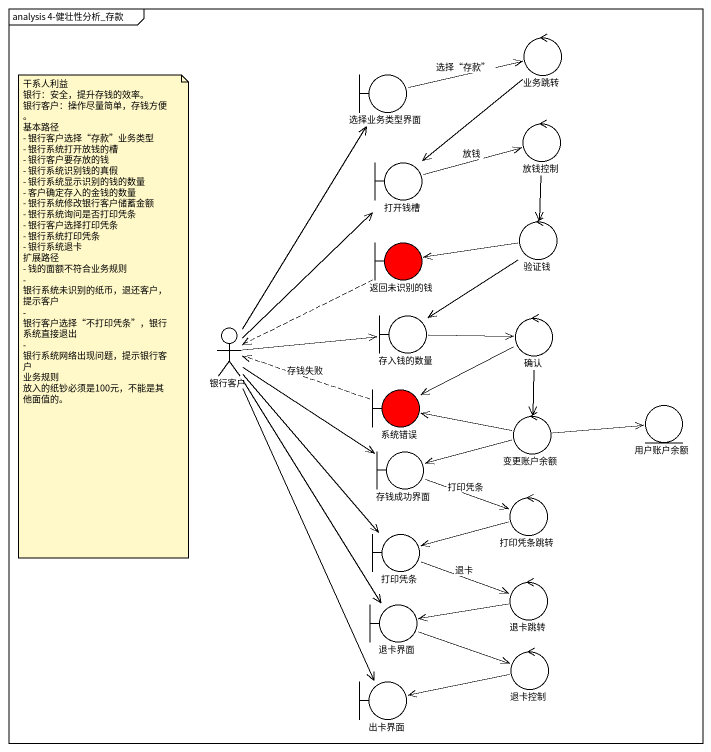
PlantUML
@startuml
mainframe analysis 4-健壮性分析_存款
control 业务跳转
boundary 选择业务类型界面
control 放钱控制
boundary 打开钱槽
control 验证钱
boundary 返回未识别的钱 #FF0000
boundary 存入钱的数量
actor 银行客户
control 确认
boundary 系统错误 #FF0000
control 变更账户余额
entity 用户账户余额
boundary 存钱成功界面
control 打印凭条跳转
boundary 打印凭条
control 退卡跳转
boundary 退卡界面
control 退卡控制
boundary 出卡界面
业务跳转 --> 打开钱槽
选择业务类型界面 -right-> 业务跳转 : 选择“存款”
放钱控制 --> 验证钱
打开钱槽 -right-> 放钱控制 : 放钱
验证钱 -left-> 返回未识别的钱
验证钱 --> 存入钱的数量
返回未识别的钱 .left.> 银行客户
存入钱的数量 -right-> 确认
银行客户 -up-> 选择业务类型界面
银行客户 -up-> 打开钱槽
银行客户 -right-> 存入钱的数量
银行客户 --> 存钱成功界面
银行客户 --> 打印凭条
银行客户 --> 退卡界面
银行客户 --> 出卡界面
确认 -left-> 系统错误
确认 --> 变更账户余额
系统错误 .left.> 银行客户 : 存钱失败
变更账户余额 -left-> 系统错误
变更账户余额 -right-> 用户账户余额
变更账户余额 -left-> 存钱成功界面
存钱成功界面 -right-> 打印凭条跳转 : 打印凭条
打印凭条跳转 -left-> 打印凭条
打印凭条 -right-> 退卡跳转 : 退卡
退卡跳转 -left-> 退卡界面
退卡界面 -right-> 退卡控制
退卡控制 -left-> 出卡界面
note as N1
  干系人利益
  银行：安全，提升存钱的效率。
  银行客户：操作尽量简单，存钱方便。
  基本路径
  - 银行客户选择“存款”业务类型
  - 银行系统打开放钱的槽
  - 银行客户要存放的钱
  - 银行系统识别钱的真假
  - 银行系统显示识别的钱的数量
  - 客户确定存入的金钱的数量
  - 银行系统修改银行客户储蓄金额
  - 银行系统询问是否打印凭条
  - 银行客户选择打印凭条
  - 银行系统打印凭条
  - 银行系统退卡
  扩展路径
  - 钱的面额不符合业务规则
  - 银行系统未识别的纸币，退还客户，提示客户
  - 银行客户选择“不打印凭条”，银行系统直接退出
  - 银行系统网络出现问题，提示银行客户
  业务规则
  放入的纸钞必须是100元，不能是其他面值的。
end note
@enduml
